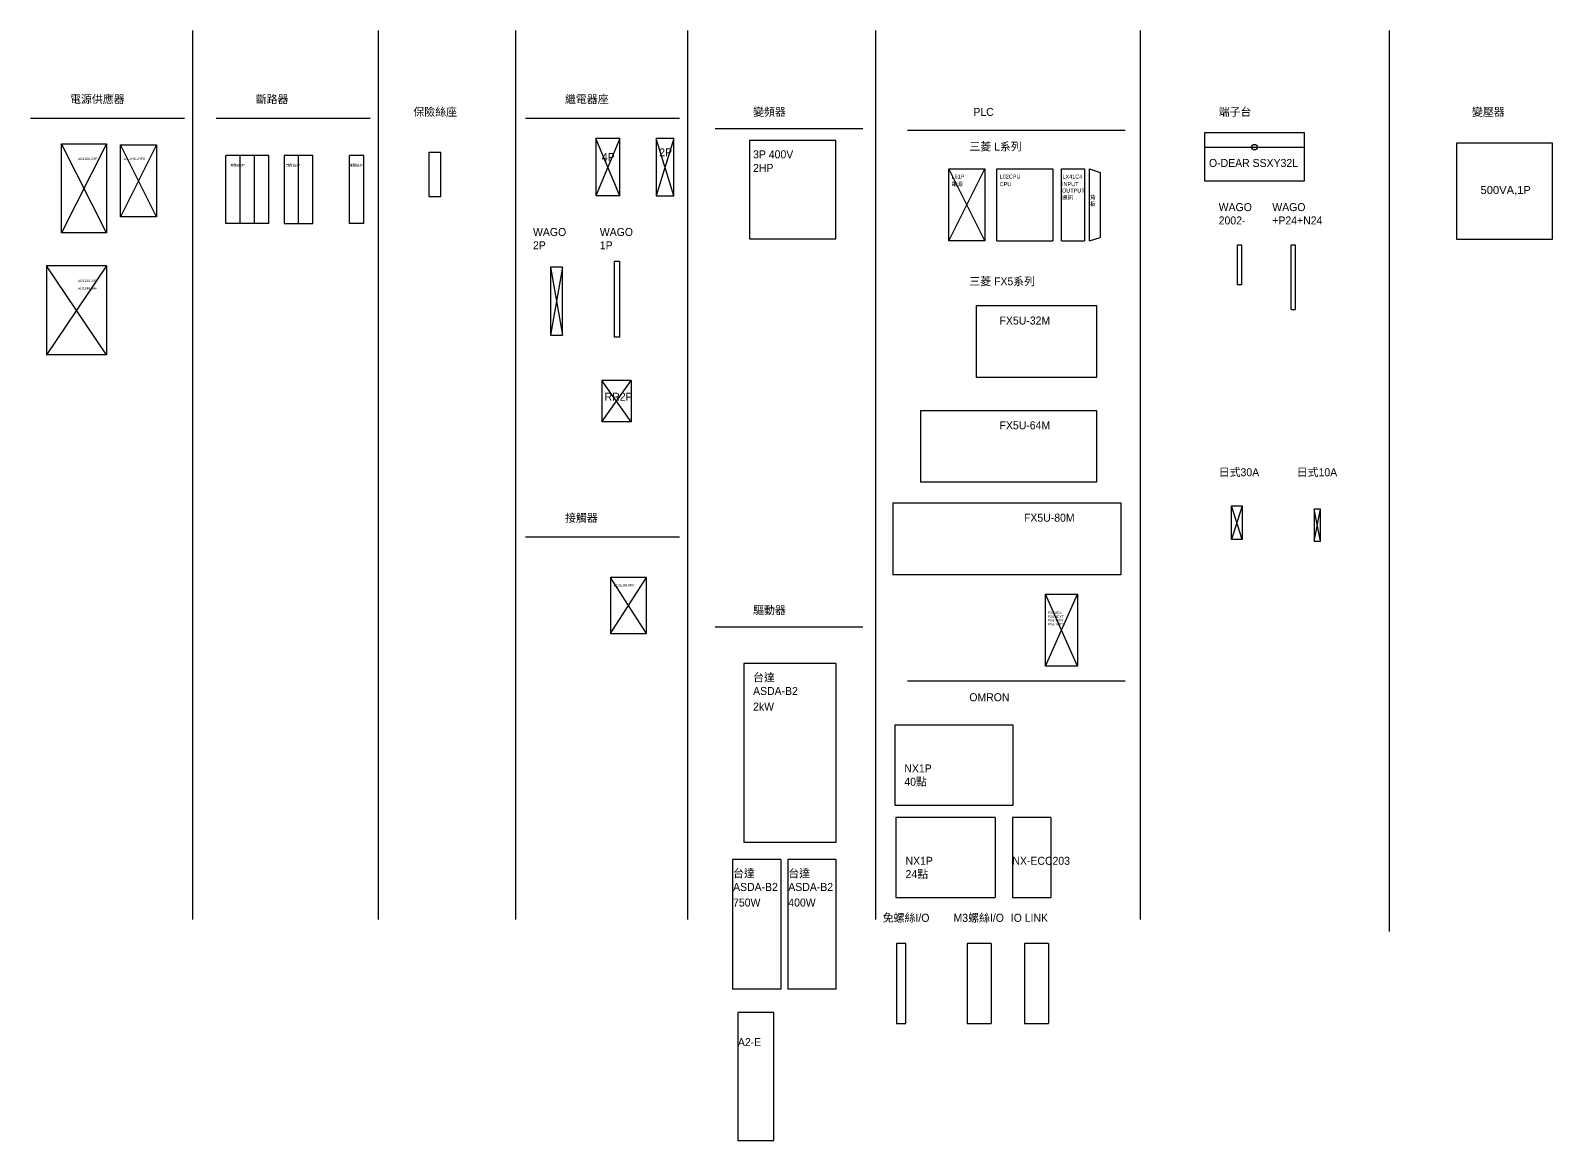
# Model space of a CAD drawing. Header units: millimetres. Extents: x -1938 to 2299, y -1655 to 1008.
# Drawn here: x -1938 to -36, y -1340 to 48 of the extents above; entities that cross this region are included whole.
import ezdxf

# ---------------------------------------------------------------- set-up
doc = ezdxf.new("R2010")
doc.units = ezdxf.units.MM
doc.styles.add('註記', font='arial.ttf', dxfattribs={"height": 3})

msp = doc.modelspace()

# ---------------------------------------------------------------- linework, layer by layer
for p, q in [((-1736, 47.5), (-1736, -1064)), ((-1504, 47.5), (-1504, -1064)), ((-1332.5, 47.5), (-1332.5, -1064)), ((-1117.5, 47.5), (-1117.5, -1064)), ((-882.5, 47.5), (-882.5, -1064)), ((-552, 47.5), (-552, -1064)), ((-240.5, 47.5), (-240.5, -1079)), ((-1746, -62.5), (-1938.5, -62.5)), ((-1514, -62.5), (-1706.5, -62.5)), ((-1127.5, -62.5), (-1320, -62.5)), ((-1083, -75), (-898.5, -75)), ((-1899.5, -205.5), (-1899.5, -94.5)), ((-1899.5, -94.5), (-1843.5, -94.5)), ((-1843.5, -94.5), (-1899.5, -205.5)), ((-1843.5, -205.5), (-1899.5, -94.5)), ((-1843.5, -94.5), (-1843.5, -205.5)), ((-1232, -87.5), (-1232, -159.5)), ((-1202, -87.5), (-1232, -87.5)), ((-1202, -87.5), (-1232, -159.5)), ((-1202, -159.5), (-1232, -87.5)), ((-1202, -159.5), (-1202, -87.5)), ((-1134.5, -87.5), (-1156.5, -87.5)), ((-1156.5, -87.5), (-1156.5, -159.5)), ((-1134.5, -87.5), (-1156.5, -159.5)), ((-1134.5, -159.5), (-1156.5, -87.5)), ((-1134.5, -159.5), (-1134.5, -87.5)), ((-932, -90), (-1040, -90)), ((-1040, -90), (-1040, -213)), ((-932, -213), (-932, -90)), ((-570.5, -77.5), (-842.5, -77.5)), ((-346.5, -80.5), (-471.5, -80.5)), ((-471.5, -80.5), (-471.5, -140.5)), ((-346.5, -140.5), (-346.5, -80.5)), ((-36.5, -93.5), (-156.5, -93.5)), ((-156.5, -93.5), (-156.5, -213.5)), ((-36.5, -213.5), (-36.5, -93.5)), ((-1826, -185.5), (-1826, -95.5)), ((-1826, -95.5), (-1781, -95.5)), ((-1781, -185.5), (-1826, -95.5)), ((-1781, -95.5), (-1826, -185.5)), ((-1781, -95.5), (-1781, -185.5)), ((-1694.5, -194), (-1694.5, -109)), ((-1640.5, -109), (-1694.5, -109)), ((-1676.5, -194), (-1676.5, -109)), ((-1658.5, -194), (-1658.5, -109)), ((-1640.5, -194), (-1640.5, -109)), ((-1585.5, -109), (-1621.5, -109)), ((-1621.5, -109), (-1621.5, -194)), ((-1603.5, -194), (-1603.5, -109)), ((-1585.5, -194), (-1585.5, -109)), ((-1540, -194), (-1540, -109)), ((-1522, -109), (-1540, -109)), ((-1522, -194), (-1522, -109)), ((-1425.5, -105), (-1440.5, -105)), ((-1440.5, -105), (-1440.5, -160)), ((-1425.5, -160), (-1425.5, -105)), ((-471.5, -98.5), (-346.5, -98.5)), ((-791, -125.5), (-746, -125.5)), ((-791, -215.5), (-791, -125.5)), ((-791, -215.5), (-746, -125.5)), ((-746, -215.5), (-791, -125.5)), ((-746, -125.5), (-746, -215.5)), ((-731, -215.5), (-731, -125.5)), ((-731, -125.5), (-661, -125.5)), ((-661, -125.5), (-661, -215.5)), ((-650, -215.5), (-650, -125.5)), ((-650, -125.5), (-621.5, -125.5)), ((-621.5, -125.5), (-621.5, -215.5)), ((-615, -215.5), (-615, -125.5)), ((-615, -125.5), (-602, -130)), ((-602, -130), (-602, -211.5)), ((-471.5, -140.5), (-346.5, -140.5)), ((-1440.5, -160), (-1425.5, -160)), ((-1202, -159.5), (-1232, -159.5)), ((-1156.5, -159.5), (-1134.5, -159.5)), ((-1781, -185.5), (-1826, -185.5)), ((-1843.5, -205.5), (-1899.5, -205.5)), ((-1640.5, -194), (-1694.5, -194)), ((-1621.5, -194), (-1585.5, -194)), ((-1522, -194), (-1540, -194)), ((-1040, -213), (-932, -213)), ((-746, -215.5), (-791, -215.5)), ((-731, -215.5), (-661, -215.5)), ((-650, -215.5), (-621.5, -215.5)), ((-615, -215.5), (-602, -211.5)), ((-430, -270.5), (-430, -220.5)), ((-430, -220.5), (-425, -220.5)), ((-425, -220.5), (-425, -270.5)), ((-363, -301.5), (-363, -220.5)), ((-363, -220.5), (-358, -220.5)), ((-358, -220.5), (-358, -301.5)), ((-156.5, -213.5), (-36.5, -213.5)), ((-1843.5, -247), (-1918.5, -247)), ((-1918.5, -247), (-1918.5, -358)), ((-1843.5, -247), (-1918.5, -358)), ((-1843.5, -358), (-1918.5, -247)), ((-1843.5, -247), (-1843.5, -358)), ((-1208.5, -336), (-1208.5, -241)), ((-1208.5, -241), (-1202.5, -241)), ((-1202.5, -241), (-1202.5, -336)), ((-1273.5, -248.5), (-1288.5, -248.5)), ((-1288.5, -248.5), (-1288.5, -333.5)), ((-1273.5, -248.5), (-1288.5, -333.5)), ((-1288.5, -248.5), (-1273.5, -333.5)), ((-1273.5, -333.5), (-1273.5, -248.5)), ((-425, -270.5), (-430, -270.5)), ((-756.5, -386.5), (-756.5, -296.5)), ((-756.5, -296.5), (-606.5, -296.5)), ((-606.5, -296.5), (-606.5, -386.5)), ((-363, -301.5), (-358, -301.5)), ((-1288.5, -333.5), (-1273.5, -333.5)), ((-1202.5, -336), (-1208.5, -336)), ((-1843.5, -358), (-1918.5, -358)), ((-1188, -390), (-1224.5, -390)), ((-1224.5, -390), (-1224.5, -442)), ((-1224.5, -442), (-1188, -390)), ((-1188, -442), (-1224.5, -390)), ((-1188, -390), (-1188, -442)), ((-606.5, -386.5), (-756.5, -386.5)), ((-826.5, -427.5), (-606.5, -427.5)), ((-826.5, -427.5), (-826.5, -517.5)), ((-606.5, -427.5), (-606.5, -517.5)), ((-1188, -442), (-1224.5, -442)), ((-606.5, -517.5), (-826.5, -517.5)), ((-861, -543), (-576, -543)), ((-861, -543), (-861, -633)), ((-576, -543), (-576, -633)), ((-437.5, -589), (-437.5, -547)), ((-437.5, -547), (-424.5, -547)), ((-424.5, -547), (-437.5, -589)), ((-424.5, -589), (-437.5, -547)), ((-424.5, -547), (-424.5, -589)), ((-326.5, -551), (-334.5, -551)), ((-334.5, -551), (-334.5, -591)), ((-334.5, -591), (-326.5, -551)), ((-326.5, -591), (-334.5, -551)), ((-326.5, -591), (-326.5, -551)), ((-1127.5, -586), (-1320, -586)), ((-424.5, -589), (-437.5, -589)), ((-334.5, -591), (-326.5, -591)), ((-1168.5, -636.5), (-1213.5, -636.5)), ((-1213.5, -636.5), (-1213.5, -706.5)), ((-1213.5, -706.5), (-1168.5, -636.5)), ((-1168.5, -706.5), (-1213.5, -636.5)), ((-1168.5, -706.5), (-1168.5, -636.5)), ((-576, -633), (-861, -633)), ((-670, -747.5), (-670, -657.5)), ((-670, -657.5), (-630, -657.5)), ((-670, -747.5), (-630, -657.5)), ((-630, -747.5), (-670, -657.5)), ((-630, -657.5), (-630, -747.5)), ((-1083, -698), (-898.5, -698)), ((-1213.5, -706.5), (-1168.5, -706.5)), ((-932, -744), (-1047, -744)), ((-1047, -744), (-1047, -968)), ((-932, -744), (-932, -968)), ((-630, -747.5), (-670, -747.5)), ((-570.5, -766), (-842.5, -766)), ((-858.5, -821), (-858.5, -921)), ((-710.5, -821), (-858.5, -821)), ((-710.5, -921), (-710.5, -821)), ((-858.5, -921), (-710.5, -921)), ((-857, -936.5), (-857, -1036.5)), ((-733, -936.5), (-857, -936.5)), ((-733, -936.5), (-733, -1036.5)), ((-711.5, -936.5), (-711.5, -1036.5)), ((-663.5, -936.5), (-711.5, -936.5)), ((-663.5, -936.5), (-663.5, -1036.5)), ((-932, -968), (-1047, -968)), ((-1001, -989), (-1061.2, -989)), ((-1061.2, -989), (-1061.2, -1151)), ((-1001, -989), (-1001, -1151)), ((-932, -989), (-992.2, -989)), ((-992.2, -989), (-992.2, -1151)), ((-932, -989), (-932, -1151)), ((-857, -1036.5), (-733, -1036.5)), ((-711.5, -1036.5), (-663.5, -1036.5)), ((-856.5, -1094), (-856.5, -1194)), ((-844.5, -1094), (-856.5, -1094)), ((-844.5, -1194), (-844.5, -1094)), ((-768, -1094), (-768, -1194)), ((-738, -1094), (-768, -1094)), ((-738, -1094), (-738, -1194)), ((-696.5, -1094), (-696.5, -1194)), ((-666.5, -1094), (-696.5, -1094)), ((-666.5, -1094), (-666.5, -1194)), ((-1001, -1151), (-1061.2, -1151)), ((-932, -1151), (-992.2, -1151)), ((-1054.5, -1180.5), (-1054.5, -1340.5)), ((-1009.5, -1180.5), (-1054.5, -1180.5)), ((-1009.5, -1340.5), (-1009.5, -1180.5)), ((-856.5, -1194), (-844.5, -1194)), ((-768, -1194), (-738, -1194)), ((-696.5, -1194), (-666.5, -1194)), ((-1054.5, -1340.5), (-1009.5, -1340.5))]:
    msp.add_line(p, q)
msp.add_circle((-409, -98.5), 3.5)

# ---------------------------------------------------------------- texts
at = {"attachment_point": 1, "style": '註記'}
for s, width, heights, insert, char_height in [('{\\fPMingLiU|b0|i0|c136|p18;電源供應器}', 88, [0], (-1889, -33.5), 10), ('{\\fPMingLiU|b0|i0|c136|p18;斷路器}', 88, [0], (-1657, -33.5), 10), ('{\\fPMingLiU|b0|i0|c136|p18;繼電器座}', 88, [0], (-1270.5, -33.5), 10), ('{\\fPMingLiU|b0|i0|c136|p18;保險絲座}', 88, [0], (-1460, -49.4), 10), ('{\\fPMingLiU|b0|i0|c136|p18;變頻器}', 57.5, [0], (-1035.5, -49.4), 10), ('{\\fPMingLiU|b0|i0|c136|p18;PLC}', 57.5, [0], (-760.2, -49.4), 10), ('{\\fPMingLiU|b0|i0|c136|p18;端子台}', 57.5, [0], (-453.7, -49.4), 10), ('{\\fPMingLiU|b0|i0|c136|p18;變壓器}', 57.5, [0], (-137.2, -49.4), 10), ('{\\fPMingLiU|b0|i0|c136|p18;三菱 L系列}', 131.798, [0], (-765.3, -92.7), 10), ('AD1100-24F', 37.5, [0], (-1879, -111.5), 3), ('AD1048-24FS', 37.5, [0], (-1822, -111.5), 3), ('{\\fPMingLiU|b0|i0|c136|p18;4P}', 17, [0], (-1224.4, -105.8), 10), ('{\\fPMingLiU|b0|i0|c136|p18;2P}', 17, [0], (-1152.7, -99.9), 10), ('{\\fPMingLiU|b0|i0|c136|p18;3P 400V}', 57.5, [0], (-1035.5, -102.4), 10), ('{\\fPMingLiU|b0|i0|c136|p18;O-DEAR SSXY32L}', 114.258, [16.8], (-465.8, -113.2), 10), ('{\\fPMingLiU|b0|i0|c136|p18;施耐德}3P', 29, [0], (-1688.5, -119.5), 3), ('{\\fPMingLiU|b0|i0|c136|p18;施耐德}2P', 29, [0], (-1619, -119.5), 3), ('{\\fPMingLiU|b0|i0|c136|p18;施耐德}1P', 29, [0], (-1540, -119.5), 3), ('{\\fPMingLiU|b0|i0|c136|p18;2HP}', 57.5, [0], (-1035.5, -119.4), 10), ('{\\fPMingLiU|b0|i0|c136|p18;L61P}', 41.5, [0], (-787.5, -132.7), 5), ('{\\fPMingLiU|b0|i0|c136|p18;L02CPU}', 41.5, [0], (-727.5, -132.7), 5), ('{\\fPMingLiU|b0|i0|c136|p18;LX41C4}', 27.5, [0], (-649, -132.7), 5), ('{\\fPMingLiU|b0|i0|c136|p18;電源}', 41.5, [0], (-787.5, -142.2), 5), ('{\\fPMingLiU|b0|i0|c136|p18;CPU}', 41.5, [0], (-727.5, -142.2), 5), ('{\\fPMingLiU|b0|i0|c136|p18;OUTPUT}', 28, [0], (-649.5, -150.2), 5), ('{\\fPMingLiU|b0|i0|c136|p18;INPUT}', 28, [0], (-649.5, -142.2), 5), ('500VA,1P', 57.5, [0], (-126.5, -147), 10), ('{\\fPMingLiU|b0|i0|c136|p18;通訊}', 28, [0], (-649.5, -158.7), 5), ('{\\fPMingLiU|b0|i0|c136|p18;背\\P板}', 12.5, [0], (-614.5, -158.7), 5), ('{\\fPMingLiU|b0|i0|c136|p18;WAGO 2002-}', 57.5, [0], (-453.7, -168.4), 10), ('{\\fPMingLiU|b0|i0|c136|p18;WAGO +P24+N24}', 57.5, [0], (-386.7, -168.4), 10), ('{\\fPMingLiU|b0|i0|c136|p18;WAGO\\P2P}', 54.5, [0], (-1310.5, -199.5), 10), ('{\\fPMingLiU|b0|i0|c136|p18;WAGO\\P1P}', 54.5, [0], (-1227, -199.5), 10), ('AD1120-24F', 37.5, [0], (-1879, -264), 3), ('{\\fPMingLiU|b0|i0|c136|p18;三菱 FX5系列}', 131.798, [0], (-765.3, -261.2), 10), ('AD1240-24F', 37.5, [0], (-1879, -273.5), 3), ('{\\fPMingLiU|b0|i0|c136|p18;FX5U-32M}', 41.5, [0], (-727.5, -310.2), 10), ('{\\fPMingLiU|b0|i0|c136|p18;RR2P}', 33, [0], (-1221, -405.5), 10), ('{\\fPMingLiU|b0|i0|c136|p18;FX5U-64M}', 41.5, [0], (-727.5, -441.2), 10), ('{\\fPMingLiU|b0|i0|c136|p18;日式30A}', 57.5, [0], (-453.7, -499.9), 10), ('{\\fPMingLiU|b0|i0|c136|p18;日式10A}', 57.5, [0], (-356.2, -499.9), 10), ('{\\fPMingLiU|b0|i0|c136|p18;接觸器}', 88, [0], (-1270.5, -557), 10), ('{\\fPMingLiU|b0|i0|c136|p18;FX5U-80M}', 41.5, [0], (-697, -556.7), 10), ('LC1E1810M7', 37, [0], (-1209.5, -644.5), 3), ('{\\fPMingLiU|b0|i0|c136|p18;驅動器}', 57.5, [0], (-1035.5, -672.4), 10), ('FX5-8EX', 34, [0], (-667, -679), 3), ('FX5-8EYT', 34, [0], (-667, -684), 3), ('FX5-16EX', 34, [0], (-667, -688.5), 3), ('FX5-16EYT', 34, [0], (-667, -693.5), 3), ('{\\fPMingLiU|b0|i0|c136|p18;台達}', 57.5, [0], (-1035.5, -756.4), 10), ('{\\fPMingLiU|b0|i0|c136|p18;ASDA-B2}', 57.5, [0], (-1035.5, -773.4), 10), ('{\\fPMingLiU|b0|i0|c136|p18;2kW}', 57.5, [0], (-1035.5, -792.9), 10), ('{\\fPMingLiU|b0|i0|c136|p18;OMRON}', 131.798, [0], (-765.3, -781.2), 10), ('{\\fPMingLiU|b0|i0|c136|p18;NX1P 40點}', 41.5, [0], (-846.5, -870.2), 10), ('{\\fPMingLiU|b0|i0|c136|p18;NX1P 24點}', 41.5, [0], (-845, -985.7), 10), ('{\\fPMingLiU|b0|i0|c136|p18;NX-ECC203}', 41.5, [0], (-711.5, -985.7), 10), ('{\\fPMingLiU|b0|i0|c136|p18;台達}', 57.5, [0], (-1060.5, -1001.4), 10), ('{\\fPMingLiU|b0|i0|c136|p18;台達}', 57.5, [0], (-991.5, -1001.4), 10), ('{\\fPMingLiU|b0|i0|c136|p18;ASDA-B2}', 57.5, [0], (-1060.5, -1018.4), 10), ('{\\fPMingLiU|b0|i0|c136|p18;ASDA-B2}', 57.5, [0], (-991.5, -1018.4), 10), ('{\\fPMingLiU|b0|i0|c136|p18;750W}', 57.5, [0], (-1060.5, -1037.9), 10), ('{\\fPMingLiU|b0|i0|c136|p18;400W}', 57.5, [0], (-991.5, -1037.9), 10), ('{\\fPMingLiU|b0|i0|c136|p18;免螺絲I/O}', 65.5, [0], (-873.5, -1057), 10), ('{\\fPMingLiU|b0|i0|c136|p18;M3螺絲I/O}', 65.5, [0], (-785, -1057), 10), ('{\\fPMingLiU|b0|i0|c136|p18;IO LINK}', 65.5, [0], (-713.5, -1057), 10), ('{\\fPMingLiU|b0|i0|c136|p18;A2-E}', 36.5, [0], (-1054.5, -1212.4), 10)]:
    msp.add_mtext_dynamic_manual_height_columns(s, width=width, gutter_width=15, heights=heights, dxfattribs=dict(at, insert=insert, char_height=char_height))

doc.saveas('drawing.dxf')
